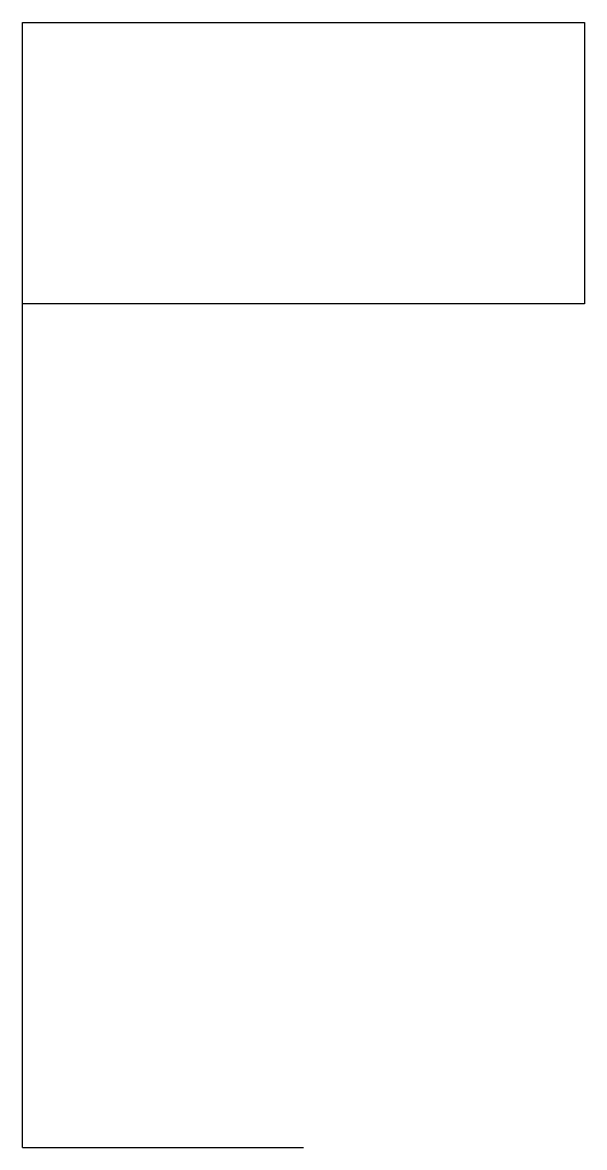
# Model space of a CAD drawing. Extents: x 0 to 1, y 0 to 2.
import ezdxf

# ---------------------------------------------------------------- set-up
doc = ezdxf.new("R2010")
doc.units = 0
doc.layers.get('0').update_dxf_attribs({"linetype": 'CONTINUOUS'})

msp = doc.modelspace()

# ---------------------------------------------------------------- linework, layer by layer
at = {"color": 0}
for p, q in [((0, 0), (0, 2)), ((0, 2), (1, 2)), ((1, 2), (1, 1.5)), ((1, 1.5), (0, 1.5)), ((0, 0), (0.5, 0))]:
    msp.add_line(p, q, dxfattribs=at)

doc.saveas('drawing.dxf')
